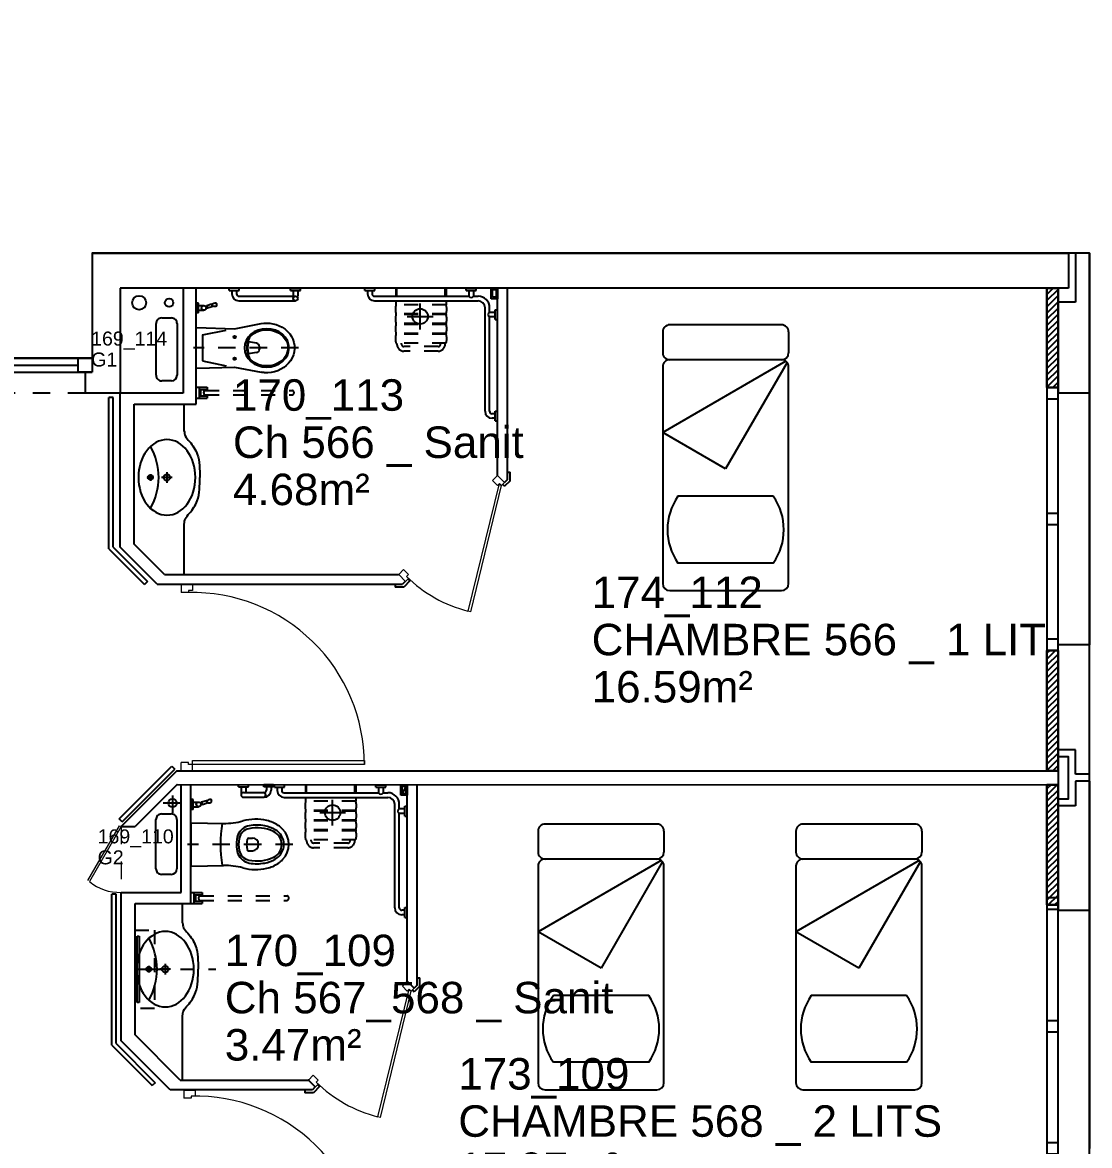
# Model space of a CAD drawing. Header units: metres. Extents: x -5 to 211, y -2 to 116.
# Drawn here: x 168.35 to 175.98, y 107.92 to 115.95 of the extents above; entities that cross this region are included whole.
import ezdxf

# ---------------------------------------------------------------- set-up
doc = ezdxf.new("R2010")
doc.units = ezdxf.units.M
doc.header["$MEASUREMENT"] = 0
for name, pattern in [('AXES2', [1.125, 0.75, -0.125, 0.125, -0.125]), ('CACHÉ', [0.25, 0.125, -0.125]), ('CONTINU', [0]), ('HIDDEN2', [0.1875, 0.125, -0.0625])]:
    doc.linetypes.add(name, pattern=pattern)
doc.layers.get('0').update_dxf_attribs({"linetype": 'CONTINUOUS'})
for name, color, linetype in [('004 isolation', 7, 'CONTINUOUS'), ('006 sanitaire', 5, 'CONTINUOUS'), ('009 main courante', 171, 'CONTINUOUS'), ('400 Lits', 150, 'CONTINUOUS'), ('A_ACCÈS', 7, 'CONTINUOUS'), ('A_CHASS', 4, 'CONTINUOUS'), ('A_Etiqu_Gaine', 8, 'CONTINUOUS'), ('A_Etiqu_Gaine_code', 8, 'CONTINUOUS'), ('A_Etiqu_Local', 8, 'CONTINUOUS'), ('A_MURS_ALÈG', 7, 'CONTINU'), ('A_MURS_CLOI', 7, 'CONTINUOUS'), ('A_MURS_STRU', 7, 'CONTINU'), ('CONTOUR', 54, 'CONTINUOUS')]:
    doc.layers.add(name, color=color, linetype=linetype)
doc.layers.add('A_PORT', color=8, linetype='CONTINUOUS', lineweight=0)
doc.styles.add('Attribut', font='arial.ttf')

# ---------------------------------------------------------------- blocks, each defined once
blk = doc.blocks.new('A_Etiqu_Local')
at = {"style": 'Attribut', "flags": 1}
for tag, p in [('CODE_HOPITAL', (-0.4463, 1.9645)), ('CODE_SITE', (-0.4463, 1.7395)), ('CODE_BATIMENT', (-0.4463, 1.5145)), ('CODE_SECTEUR', (-0.4463, 1.2895)), ('CODE_ETAGE', (-0.4463, 1.0645)), ('NOM_NORMALISE', (-0.4463, -0.843)), ('SECTEUR_ACTIVITE', (-0.4463, -1.068)), ('SOUS_SECTEUR_ACTIVITE', (-0.4463, -1.293)), ('VOLUME', (-0.4463, -1.518)), ('SERVICE', (-0.4463, -1.743)), ('CODE_UG', (-0.4463, -1.968)), ('CODE_UA', (-0.4463, -2.193)), ('CODE_POLE', (-0.4463, -2.418)), ('OCCUPANT_EXTERNE', (-0.4463, -2.643)), ('DISPONIBILITE', (-0.4463, -2.868)), ('ACCES_HANDICAPES', (-0.4463, -3.093)), ('NATURE_SOL', (-0.4463, -3.318)), ('RISQUE_LABORATOIRE', (-0.4463, -3.543)), ('AMIANTE', (-0.4463, -3.768))]:
    blk.add_attdef(tag, p, '', height=0.15, dxfattribs=at)
at = {"layer": 'A_Etiqu_Local', "style": 'Attribut'}
for tag, p in [('CODE_PIECE', (-0.4437, 0.5281)), ('NOM_USAGE', (-0.4437, 0.1906)), ('SURFACE', (-0.4437, -0.1469))]:
    blk.add_attdef(tag, p, '', height=0.225, dxfattribs=at)
blk = doc.blocks.new('A_Etiqu_Gaine')
at = {"style": 'Attribut', "flags": 1}
for tag, p in [('CODE_HOPITAL', (-0.4323, 0.8651)), ('CODE_SITE', (-0.4323, 0.7151)), ('CODE_BATIMENT', (-0.4323, 0.5651)), ('CODE_SECTEUR', (-0.4323, 0.4151)), ('CODE_ETAGE', (-0.4323, 0.2651)), ('NOM_NORMALISE', (-0.4323, -0.3349)), ('SECTEUR_ACTIVITE', (-0.4323, -0.4849)), ('SOUS_SECTEUR_ACTIVITE', (-0.4323, -0.6349)), ('SURFACE', (-0.4323, -0.7849)), ('CODE_UG', (-0.4323, -0.9349)), ('CODE_POLE', (-0.4323, -1.0849)), ('AMIANTE', (-0.4323, -1.2349))]:
    blk.add_attdef(tag, p, '', height=0.1, dxfattribs=at)
at = {"layer": 'A_Etiqu_Gaine', "style": 'Attribut'}
blk.add_attdef('NOM_USAGE', (-0.4323, -0.1849), '', height=0.1, dxfattribs=at)
at = {"layer": 'A_Etiqu_Gaine_code', "style": 'Attribut'}
blk.add_attdef('CODE_PIECE', (-0.4323, -0.0349), '', height=0.1, dxfattribs=at)

msp = doc.modelspace()

# ---------------------------------------------------------------- linework, layer by layer
at = {"layer": '004 isolation', "color": 8, "linetype": 'Continuous'}
for p, q in [((175.6749, 113.3362), (175.6749, 114.0461)), ((175.6749, 114.0461), (175.7549, 114.0461)), ((175.6755, 114.0461), (175.6749, 114.0456)), ((175.6749, 114.0014), (175.7196, 114.0461)), ((175.7549, 114.0372), (175.6749, 113.9572)), ((175.7549, 114.0461), (175.7549, 113.3362)), ((175.6749, 113.913), (175.7549, 113.993)), ((175.7549, 113.9488), (175.6749, 113.8688)), ((175.6749, 113.8246), (175.7549, 113.9046)), ((175.7549, 113.8605), (175.6749, 113.7804)), ((175.6749, 113.7362), (175.7549, 113.8163)), ((175.7549, 113.7721), (175.6749, 113.6921)), ((175.6749, 113.6479), (175.7549, 113.7279)), ((175.7549, 113.6837), (175.6749, 113.6037)), ((175.6749, 113.5595), (175.7549, 113.6395)), ((175.7549, 113.5953), (175.6749, 113.5153)), ((175.6749, 113.4711), (175.7549, 113.5511)), ((175.7549, 113.5069), (175.6749, 113.4269)), ((175.6749, 113.3827), (175.7549, 113.4627)), ((175.7549, 113.4185), (175.6749, 113.3385)), ((175.7549, 113.3362), (175.6749, 113.3362)), ((175.7168, 113.3362), (175.7549, 113.3743)), ((175.6749, 111.456), (175.7549, 111.456)), ((175.6749, 110.5961), (175.6749, 111.456)), ((175.6928, 111.456), (175.6749, 111.4381)), ((175.6749, 111.3939), (175.737, 111.456)), ((175.7549, 111.4297), (175.6749, 111.3497)), ((175.6749, 111.3055), (175.7549, 111.3855)), ((175.7549, 111.456), (175.7549, 110.5961)), ((175.7549, 111.3414), (175.6749, 111.2614)), ((175.6749, 111.2172), (175.7549, 111.2972)), ((175.7549, 111.253), (175.6749, 111.173)), ((175.6749, 111.1288), (175.7549, 111.2088)), ((175.7549, 111.1646), (175.6749, 111.0846)), ((175.6749, 111.0404), (175.7549, 111.1204)), ((175.7549, 111.0762), (175.6749, 110.9962)), ((175.6749, 110.952), (175.7549, 111.032)), ((175.7549, 110.9878), (175.6749, 110.9078)), ((175.6749, 110.8636), (175.7549, 110.9436)), ((175.7549, 110.8994), (175.6749, 110.8194)), ((175.6749, 110.7752), (175.7549, 110.8552)), ((175.7549, 110.811), (175.6749, 110.731)), ((175.6749, 110.6868), (175.7549, 110.7668)), ((175.7549, 110.7227), (175.6749, 110.6427)), ((175.6749, 110.5984), (175.7549, 110.6784)), ((175.7549, 110.5961), (175.6749, 110.5961)), ((175.7549, 110.6343), (175.7168, 110.5961)), ((175.6749, 109.6363), (175.6749, 110.4961)), ((175.6749, 110.4961), (175.7549, 110.4961)), ((175.7052, 110.4961), (175.6749, 110.4659)), ((175.6749, 110.4217), (175.7494, 110.4961)), ((175.7549, 110.4575), (175.6749, 110.3775)), ((175.7549, 110.4961), (175.7549, 109.6363)), ((175.6749, 110.3333), (175.7549, 110.4133)), ((175.7549, 110.3691), (175.6749, 110.2891)), ((175.6749, 110.2449), (175.7549, 110.3249)), ((175.7549, 110.2807), (175.6749, 110.2007)), ((175.6749, 110.1565), (175.7549, 110.2365)), ((175.7549, 110.1923), (175.6749, 110.1123)), ((175.6749, 110.0681), (175.7549, 110.1481)), ((175.7549, 110.1039), (175.6749, 110.0239)), ((175.6749, 109.9797), (175.7549, 110.0597)), ((175.7549, 110.0155), (175.6749, 109.9355)), ((175.6749, 109.8913), (175.7549, 109.9713)), ((175.7549, 109.9271), (175.6749, 109.8471)), ((175.6749, 109.803), (175.7549, 109.883)), ((175.7549, 109.8388), (175.6749, 109.7588)), ((175.6749, 109.7146), (175.7549, 109.7946)), ((175.7549, 109.7504), (175.6749, 109.6704)), ((175.685, 109.6363), (175.7549, 109.7062)), ((175.7549, 109.6363), (175.6749, 109.6363)), ((175.7549, 109.662), (175.7292, 109.6363))]:
    msp.add_line(p, q, dxfattribs=at)
at = {"layer": '006 sanitaire', "color": 8, "linetype": 'Continuous'}
for p, q in [((169.8302, 114.0294), (169.8302, 114.0461)), ((169.9009, 114.0294), (169.9009, 114.0461)), ((170.2683, 114.0461), (170.339, 114.0461)), ((170.2683, 114.0294), (170.2683, 114.0461)), ((170.339, 114.0294), (170.339, 114.0461)), ((170.7992, 114.0293), (170.7992, 114.046)), ((170.8699, 114.0293), (170.8699, 114.046)), ((171.5239, 114.046), (171.5946, 114.046)), ((171.5239, 114.0293), (171.5239, 114.046)), ((171.5946, 114.0293), (171.5946, 114.046)), ((171.7014, 113.971), (171.7014, 114.046)), ((171.7014, 114.046), (171.7483, 114.046)), ((171.7114, 113.981), (171.7114, 114.036)), ((171.7114, 114.036), (171.7383, 114.036)), ((171.7383, 114.036), (171.7383, 113.981)), ((171.7483, 114.046), (171.7483, 113.971)), ((169.8302, 114.0294), (169.9009, 114.0294)), ((169.849, 114.0294), (169.849, 114.0061)), ((169.882, 114.0294), (169.882, 114.0061)), ((169.899, 113.9891), (170.3036, 113.9891)), ((169.899, 113.9561), (170.3036, 113.9561)), ((170.2683, 114.0294), (170.339, 114.0294)), ((170.2871, 114.0294), (170.2871, 113.9891)), ((170.3201, 114.0294), (170.3201, 113.9891)), ((170.7992, 114.0293), (170.8699, 114.0293)), ((170.8181, 114.0293), (170.8181, 114.006)), ((170.8511, 114.0293), (170.8511, 114.006)), ((170.8681, 113.989), (171.5428, 113.989)), ((170.8681, 113.956), (171.6083, 113.956)), ((171.5239, 114.0293), (171.5946, 114.0293)), ((171.5428, 114.0293), (171.5428, 113.989)), ((171.5758, 114.0293), (171.5758, 113.989)), ((171.5758, 113.989), (171.6083, 113.989)), ((171.7483, 113.971), (171.7014, 113.971)), ((171.7383, 113.981), (171.7114, 113.981)), ((169.593, 113.9403), (169.593, 113.8696)), ((169.6098, 113.9403), (169.593, 113.9403)), ((169.6098, 113.8696), (169.6098, 113.9403)), ((169.6098, 113.9215), (169.65, 113.9215)), ((169.6098, 113.8885), (169.6479, 113.8885)), ((169.6694, 113.9188), (169.6603, 113.9159)), ((169.6741, 113.9039), (169.6638, 113.9006)), ((169.703, 113.9309), (169.669, 113.92)), ((169.669, 113.92), (169.6745, 113.9028)), ((169.7085, 113.9137), (169.6745, 113.9028)), ((169.703, 113.9309), (169.7085, 113.9137)), ((169.7112, 113.9322), (169.7034, 113.9297)), ((169.716, 113.9173), (169.7082, 113.9148)), ((171.1945, 113.7521), (171.1945, 113.9367)), ((171.6583, 113.1658), (171.6583, 113.906)), ((171.6913, 113.8735), (171.6913, 113.906)), ((171.7315, 113.8735), (171.6913, 113.8735)), ((171.7315, 113.8217), (171.7315, 113.8924)), ((171.7315, 113.8924), (171.7483, 113.8924)), ((171.7483, 113.8217), (171.7483, 113.8924)), ((169.3069, 113.4233), (169.3069, 113.7933)), ((169.3469, 113.8333), (169.4169, 113.8333)), ((169.4569, 113.7933), (169.4569, 113.4233)), ((169.6098, 113.8696), (169.593, 113.8696)), ((169.8677, 113.7568), (170.0582, 113.7932)), ((171.1022, 113.8444), (171.2867, 113.8444)), ((171.7315, 113.8405), (171.6913, 113.8405)), ((171.6913, 113.1658), (171.6913, 113.8405)), ((171.7315, 113.8217), (171.7483, 113.8217)), ((169.5977, 113.7643), (169.8677, 113.7568)), ((169.6384, 113.7124), (169.8083, 113.7466)), ((169.6384, 113.7124), (169.6384, 113.5261)), ((169.8557, 113.6968), (169.8797, 113.6968)), ((169.8677, 113.7088), (169.8677, 113.6848)), ((170.0251, 113.6524), (169.9668, 113.6621)), ((169.8677, 113.5298), (169.8677, 113.5538)), ((170.0251, 113.5861), (169.967, 113.5764)), ((170.046, 113.6277), (170.046, 113.6108)), ((169.5977, 113.4743), (169.8677, 113.4818)), ((169.6384, 113.5261), (169.8083, 113.4919)), ((169.8557, 113.5418), (169.8797, 113.5418)), ((169.8677, 113.4818), (170.0582, 113.4453)), ((169.4169, 113.3833), (169.3469, 113.3833)), ((169.593, 113.3384), (169.6725, 113.3384)), ((169.6141, 113.3384), (169.6141, 113.2604)), ((169.6141, 113.3225), (169.6725, 113.3225)), ((169.6251, 113.3225), (169.6251, 113.2762)), ((169.665, 113.3225), (169.665, 113.3159)), ((169.6725, 113.3384), (169.6725, 113.3225)), ((169.593, 113.2604), (169.6725, 113.2604)), ((169.6141, 113.2762), (169.6725, 113.2762)), ((169.665, 113.2829), (169.665, 113.2762)), ((169.6725, 113.2762), (169.6725, 113.2604)), ((169.5083, 113.0246), (169.5083, 113.2161)), ((171.7315, 113.1488), (171.7083, 113.1488)), ((171.7315, 113.1677), (171.7483, 113.1677)), ((171.7315, 113.097), (171.7315, 113.1677)), ((171.7315, 113.1158), (171.7083, 113.1158)), ((171.7315, 113.097), (171.7483, 113.097)), ((169.29, 112.6935), (169.2422, 112.6935)), ((169.2661, 112.7174), (169.2661, 112.6696)), ((169.4226, 112.6935), (169.3461, 112.6935)), ((169.3843, 112.7317), (169.3843, 112.6552)), ((169.5083, 112.0011), (169.5083, 112.3624)), ((169.4249, 110.419), (169.4249, 110.296)), ((169.8957, 110.4797), (169.8957, 110.4964)), ((169.8957, 110.4797), (169.9664, 110.4797)), ((169.9145, 110.4797), (169.9145, 110.4229)), ((169.931, 110.4394), (170.0784, 110.4394)), ((169.9475, 110.4797), (169.9475, 110.4394)), ((169.9664, 110.4797), (169.9664, 110.4964)), ((170.0765, 110.4797), (170.0765, 110.4964)), ((170.0765, 110.4964), (170.1472, 110.4964)), ((170.1472, 110.4797), (170.0765, 110.4797)), ((170.0954, 110.4797), (170.0954, 110.4564)), ((170.1284, 110.4797), (170.1284, 110.4564)), ((170.1472, 110.4797), (170.1472, 110.4964)), ((170.1535, 110.4789), (170.1535, 110.4956)), ((170.1535, 110.4789), (170.2242, 110.4789)), ((170.1724, 110.4789), (170.1724, 110.4556)), ((170.2054, 110.4789), (170.2054, 110.4556)), ((170.2224, 110.4386), (170.8971, 110.4386)), ((170.2242, 110.4789), (170.2242, 110.4956)), ((170.8782, 110.4956), (170.9489, 110.4956)), ((170.8782, 110.4789), (170.8782, 110.4956)), ((170.8782, 110.4789), (170.9489, 110.4789)), ((170.8971, 110.4789), (170.8971, 110.4386)), ((170.9301, 110.4789), (170.9301, 110.4386)), ((170.9301, 110.4386), (170.9626, 110.4386)), ((170.9489, 110.4789), (170.9489, 110.4956)), ((171.0557, 110.4207), (171.0557, 110.4957)), ((171.0557, 110.4957), (171.1026, 110.4957)), ((171.1026, 110.4207), (171.0557, 110.4207)), ((171.0926, 110.4865), (171.0657, 110.4307)), ((171.0657, 110.4307), (171.0657, 110.4857)), ((171.0657, 110.4857), (171.0926, 110.4857)), ((171.0926, 110.4307), (171.0657, 110.4307)), ((171.0926, 110.4857), (171.0926, 110.4307)), ((171.1026, 110.4957), (171.1026, 110.4207)), ((169.4814, 110.365), (169.3584, 110.365)), ((169.5728, 110.3906), (169.556, 110.3906)), ((169.556, 110.3906), (169.556, 110.3199)), ((169.5728, 110.3199), (169.5728, 110.3906)), ((169.5728, 110.3718), (169.613, 110.3718)), ((169.5728, 110.3388), (169.6109, 110.3388)), ((169.6323, 110.3691), (169.6233, 110.3662)), ((169.6371, 110.3542), (169.6268, 110.3509)), ((169.666, 110.3811), (169.632, 110.3702)), ((169.632, 110.3702), (169.6375, 110.353)), ((169.6715, 110.3639), (169.6375, 110.353)), ((169.666, 110.3811), (169.6715, 110.3639)), ((169.6742, 110.3825), (169.6664, 110.38)), ((169.679, 110.3676), (169.6711, 110.3651)), ((169.931, 110.4064), (170.0784, 110.4064)), ((170.2224, 110.4056), (170.9626, 110.4056)), ((170.5685, 110.2041), (170.5685, 110.3887)), ((171.0126, 109.6154), (171.0126, 110.3556)), ((171.0456, 110.3231), (171.0456, 110.3556)), ((171.0858, 110.2713), (171.0858, 110.342)), ((171.0858, 110.342), (171.1026, 110.342)), ((171.1026, 110.2713), (171.1026, 110.342)), ((169.3456, 110.2869), (169.4156, 110.2869)), ((169.5728, 110.3199), (169.556, 110.3199)), ((170.4762, 110.2964), (170.6607, 110.2964)), ((171.0858, 110.3231), (171.0456, 110.3231)), ((171.0858, 110.2901), (171.0456, 110.2901)), ((171.0456, 109.6154), (171.0456, 110.2901)), ((171.0858, 110.2713), (171.1026, 110.2713)), ((169.3056, 109.8947), (169.3056, 110.2469)), ((169.4556, 110.2469), (169.4556, 109.8947)), ((169.4156, 109.8547), (169.3456, 109.8547)), ((169.556, 109.7244), (169.6355, 109.7244)), ((169.5771, 109.7244), (169.5771, 109.6464)), ((169.5771, 109.7086), (169.6355, 109.7086)), ((169.5881, 109.7086), (169.5881, 109.6622)), ((169.628, 109.7086), (169.628, 109.7019)), ((169.6355, 109.7244), (169.6355, 109.7086)), ((169.4965, 109.5079), (169.4965, 109.6464)), ((169.556, 109.6464), (169.6355, 109.6464)), ((169.5771, 109.6622), (169.6355, 109.6622)), ((169.628, 109.6689), (169.628, 109.6622)), ((169.6355, 109.6622), (169.6355, 109.6464)), ((171.0858, 109.6173), (171.1026, 109.6173)), ((171.0858, 109.5466), (171.0858, 109.6173)), ((171.0858, 109.5984), (171.0626, 109.5984)), ((171.0858, 109.5654), (171.0626, 109.5654)), ((171.0858, 109.5466), (171.1026, 109.5466)), ((169.1719, 109.4141), (169.1864, 109.4141)), ((169.1719, 108.9378), (169.1719, 109.4141)), ((169.1864, 109.4141), (169.1864, 108.9378)), ((169.3725, 109.215), (169.3725, 109.1385)), ((169.2781, 109.1767), (169.2303, 109.1767)), ((169.2542, 109.2007), (169.2542, 109.1528)), ((169.4107, 109.1767), (169.3342, 109.1767)), ((169.1864, 108.9378), (169.1719, 108.9378)), ((169.4965, 108.384), (169.4965, 108.8456)), ((169.506, 108.3137), (169.586, 108.3137))]:
    msp.add_line(p, q, dxfattribs=at)
at = {"layer": '006 sanitaire', "color": 8, "linetype": 'HIDDEN2', "ltscale": 0.5}
for p, q in [((171.0216, 114.046), (171.0216, 113.989)), ((171.0284, 113.989), (171.0284, 114.046)), ((171.3734, 113.989), (171.3734, 114.046)), ((171.3802, 114.046), (171.3802, 113.989)), ((171.0216, 113.956), (171.0216, 113.9277)), ((171.3802, 113.956), (171.3802, 113.9277)), ((171.3802, 113.9277), (171.0216, 113.9277)), ((171.3802, 113.8627), (171.0216, 113.8627)), ((171.0216, 113.8627), (171.0216, 113.8577)), ((171.3802, 113.8577), (171.0216, 113.8577)), ((171.3802, 113.7927), (171.0216, 113.7927)), ((171.0216, 113.7927), (171.0216, 113.7877)), ((171.3802, 113.8627), (171.3802, 113.8577)), ((171.3802, 113.7927), (171.3802, 113.7877)), ((171.3802, 113.7877), (171.0216, 113.7877)), ((171.3802, 113.7227), (171.0216, 113.7227)), ((171.0216, 113.7227), (171.0216, 113.7177)), ((171.3802, 113.7177), (171.0216, 113.7177)), ((171.3802, 113.7227), (171.3802, 113.7177)), ((171.3802, 113.6527), (171.0216, 113.6527)), ((171.0284, 113.646), (171.0284, 113.6527)), ((171.0614, 113.646), (171.0614, 113.6527)), ((171.3404, 113.646), (171.3404, 113.6527)), ((171.3734, 113.646), (171.3734, 113.6527)), ((171.3234, 113.629), (171.0784, 113.629)), ((171.3234, 113.596), (171.0784, 113.596)), ((169.6574, 113.3159), (170.281, 113.3159)), ((169.6574, 113.2829), (170.281, 113.2829)), ((170.3759, 110.4956), (170.3759, 110.4386)), ((170.3827, 110.4386), (170.3827, 110.4956)), ((170.7277, 110.4386), (170.7277, 110.4956)), ((170.7345, 110.4956), (170.7345, 110.4386)), ((170.3759, 110.4056), (170.3759, 110.3774)), ((170.7345, 110.3774), (170.3759, 110.3774)), ((170.7345, 110.4056), (170.7345, 110.3774)), ((170.7345, 110.3124), (170.3759, 110.3124)), ((170.3759, 110.3124), (170.3759, 110.3074)), ((170.7345, 110.3074), (170.3759, 110.3074)), ((170.7345, 110.3124), (170.7345, 110.3074)), ((170.7345, 110.2424), (170.3759, 110.2424)), ((170.3759, 110.2424), (170.3759, 110.2374)), ((170.7345, 110.2374), (170.3759, 110.2374)), ((170.7345, 110.2424), (170.7345, 110.2374)), ((170.7345, 110.1724), (170.3759, 110.1724)), ((170.3759, 110.1724), (170.3759, 110.1674)), ((170.7345, 110.1674), (170.3759, 110.1674)), ((170.7345, 110.1024), (170.3759, 110.1024)), ((170.3827, 110.0956), (170.3827, 110.1024)), ((170.4157, 110.0956), (170.4157, 110.1024)), ((170.6947, 110.0956), (170.6947, 110.1024)), ((170.7277, 110.0956), (170.7277, 110.1024)), ((170.7345, 110.1724), (170.7345, 110.1674)), ((170.6777, 110.0786), (170.4327, 110.0786)), ((170.6777, 110.0456), (170.4327, 110.0456)), ((169.6204, 109.7019), (170.244, 109.7019)), ((169.6204, 109.6689), (170.244, 109.6689)), ((169.156, 109.4567), (169.296, 109.4567)), ((169.156, 108.8967), (169.156, 109.4567)), ((169.296, 109.4567), (169.296, 108.8967)), ((169.296, 108.8967), (169.156, 108.8967))]:
    msp.add_line(p, q, dxfattribs=at)
at = {"layer": '006 sanitaire', "color": 8, "linetype": 'HIDDEN2'}
for p, q in [((170.3255, 113.6193), (169.5733, 113.6193)), ((170.2843, 110.0691), (169.5321, 110.0691))]:
    msp.add_line(p, q, dxfattribs=at)
at = {"layer": '006 sanitaire', "color": 8}
for p, q in [((169.556, 110.2211), (169.556, 109.9172)), ((169.5591, 110.2241), (169.7882, 110.2198)), ((169.9682, 110.1141), (169.9949, 110.1141)), ((169.9682, 110.0241), (169.9949, 110.0241)), ((169.5591, 109.9142), (169.7882, 109.9184))]:
    msp.add_line(p, q, dxfattribs=at)
at = {"layer": '006 sanitaire', "color": 8, "linetype": 'AXES2', "ltscale": 0.3}
msp.add_line((169.156, 109.1767), (169.7327, 109.1767), dxfattribs=at)
at = {"layer": '006 sanitaire', "color": 8, "linetype": 'Continuous'}
for centre, radius in [((169.1861, 113.942), 0.05), ((169.3999, 113.942), 0.03), ((170.3036, 113.9726), 0.0165), ((169.6479, 113.905), 0.0165), ((171.1945, 113.8444), 0.055), ((169.8677, 113.6968), 0.008), ((169.8677, 113.5418), 0.008), ((169.2661, 112.6935), 0.0175), ((169.3843, 112.6935), 0.023), ((169.4249, 110.365), 0.03), ((169.6109, 110.3553), 0.0165), ((170.5685, 110.2964), 0.055), ((169.2542, 109.1767), 0.0175), ((169.3725, 109.1767), 0.023)]:
    msp.add_circle(centre, radius, dxfattribs=at)
for centre, radius, start, end in [((169.899, 114.0061), 0.05, 180, 270), ((169.899, 114.0061), 0.017, 180, 270), ((170.3036, 113.9983), 0.0189, 309.88813, 330.86494), ((170.8681, 114.006), 0.05, 180, 270), ((170.8681, 114.006), 0.017, 180, 270), ((171.5593, 113.9982), 0.0189, 209.13506, 330.86494), ((171.6083, 113.906), 0.083, 360, 90), ((171.6083, 113.906), 0.05, 360, 90), ((171.7005, 113.857), 0.0189, 119.13506, 240.86494), ((169.3469, 113.7933), 0.04, 89.99996, 180.00004), ((169.4169, 113.7933), 0.04, 359.99924, 89.99933), ((170.1159, 113.6196), 0.1602, 154.7386, 205.27673), ((170.1213, 113.6196), 0.1602, 164.61449, 195.64877), ((170.0162, 113.6667), 0.05, 135.91597, 154.7386), ((170.021, 113.6277), 0.025, 0, 80.48257), ((170.0162, 113.5726), 0.05, 205.27673, 223.69166), ((170.021, 113.6108), 0.025, 279.51743, 0), ((169.3469, 113.4233), 0.04, 179.99924, 269.99933), ((169.4169, 113.4233), 0.04, 269.99934, 359.99923), ((169.664, 113.2994), 0.0178, 111.92878, 248.07122), ((171.7083, 113.1658), 0.05, 180, 270), ((171.7083, 113.1658), 0.017, 180, 270), ((168.8777, 112.6935), 0.4476, 330.42755, 29.57245), ((169.931, 110.4229), 0.0165, 90, 270), ((170.0738, 110.4229), 0.0165, 270, 90), ((170.0784, 110.4564), 0.017, 270, 0), ((170.0784, 110.4564), 0.05, 270, 0), ((170.2224, 110.4556), 0.05, 180, 270), ((170.2224, 110.4556), 0.017, 180, 270), ((170.9136, 110.4478), 0.0189, 209.13506, 330.86494), ((170.9626, 110.3556), 0.083, 360, 90), ((170.9626, 110.3556), 0.05, 360, 90), ((169.3456, 110.2469), 0.04, 89.99996, 180.00004), ((169.4156, 110.2469), 0.04, 359.99924, 89.99933), ((171.0548, 110.3066), 0.0189, 119.13506, 240.86494), ((169.3456, 109.8947), 0.04, 179.99924, 269.99933), ((169.4156, 109.8947), 0.04, 269.99934, 359.99923), ((169.627, 109.6854), 0.0178, 111.92878, 248.07122), ((171.0626, 109.6154), 0.05, 180, 270), ((171.0626, 109.6154), 0.017, 180, 270), ((168.8659, 109.1767), 0.4476, 330.42755, 29.57245)]:
    msp.add_arc(centre, radius, start, end, dxfattribs=at)
at = {"layer": '006 sanitaire', "color": 8, "linetype": 'HIDDEN2', "ltscale": 0.5}
for centre, radius, start, end in [((171.134, 113.8952), 0.1169, 163.86503, 196.13497), ((171.2679, 113.8952), 0.1169, 343.86503, 16.13497), ((171.134, 113.8252), 0.1169, 163.86503, 196.13497), ((171.2679, 113.8252), 0.1169, 343.86503, 16.13497), ((171.134, 113.7552), 0.1169, 163.86503, 196.13497), ((171.134, 113.6852), 0.1169, 163.86503, 196.13497), ((171.2679, 113.7552), 0.1169, 343.86503, 16.13497), ((171.2679, 113.6852), 0.1169, 343.86503, 16.13497), ((171.0784, 113.646), 0.05, 180, 270), ((171.0784, 113.646), 0.017, 180, 270), ((171.3234, 113.646), 0.05, 270, 0), ((171.3234, 113.646), 0.017, 270, 0), ((170.2757, 113.2994), 0.0173, 287.79386, 72.20614), ((170.4883, 110.3449), 0.1169, 163.86503, 196.13497), ((170.6222, 110.3449), 0.1169, 343.86503, 16.13497), ((170.4883, 110.2749), 0.1169, 163.86503, 196.13497), ((170.6222, 110.2749), 0.1169, 343.86503, 16.13497), ((170.4883, 110.2049), 0.1169, 163.86503, 196.13497), ((170.6222, 110.2049), 0.1169, 343.86503, 16.13497), ((170.4883, 110.1349), 0.1169, 163.86503, 196.13497), ((170.6222, 110.1349), 0.1169, 343.86503, 16.13497), ((170.4327, 110.0956), 0.05, 180, 270), ((170.4327, 110.0956), 0.017, 180, 270), ((170.6777, 110.0956), 0.05, 270, 0), ((170.6777, 110.0956), 0.017, 270, 0), ((170.2387, 109.6854), 0.0173, 287.79386, 72.20614)]:
    msp.add_arc(centre, radius, start, end, dxfattribs=at)
at = {"layer": '006 sanitaire', "color": 8}
for centre, radius, start, end in [((169.559, 110.2211), 0.003, 88.93602, 180), ((170.5761, 110.0694), 0.81, 169.30638, 190.737), ((169.7974, 110.7197), 0.5, 268.93602, 285.11271), ((169.9931, 110.0941), 0.11, 100.58761, 156.87566), ((169.9886, 110.0932), 0.09, 101.9539, 167.89574), ((170.0191, 109.8991), 0.35, 76.88509, 105.11271), ((170.028, 109.9073), 0.28, 65.18573, 101.9539), ((170.028, 109.9073), 0.3, 79.22256, 100.58761), ((170.0411, 109.9761), 0.23, 59.33273, 79.22256), ((170.0417, 109.9965), 0.25, 56.36715, 76.88509), ((170.0861, 110.0631), 0.17, 42.56831, 56.36715), ((170.1011, 110.0691), 0.155, 315.31377, 44.68009), ((170.1011, 110.0691), 0.22, 161.94075, 198.07151), ((170.1011, 110.0691), 0.205, 167.89574, 192.11275), ((170.1143, 110.0691), 0.1603, 166.52948, 193.47052), ((169.9682, 110.1041), 0.01, 90, 166.52948), ((169.9949, 110.0691), 0.045, 270, 90), ((170.1022, 110.068), 0.103, 0.61589, 65.18573), ((170.1021, 110.0691), 0.119, 298.24281, 61.75423), ((169.9886, 110.045), 0.09, 192.10426, 258.0461), ((169.9682, 110.0341), 0.01, 193.47052, 270), ((170.1022, 110.0702), 0.103, 294.81427, 359.38411), ((169.9931, 110.0441), 0.11, 203.12434, 259.41239), ((170.028, 110.2309), 0.28, 258.0461, 294.81427), ((170.028, 110.2309), 0.3, 259.41239, 280.77744), ((170.0411, 110.1621), 0.23, 280.77744, 300.66727), ((170.0861, 110.0751), 0.17, 303.63285, 317.43169), ((169.559, 109.9172), 0.003, 180, 271.06398), ((169.7974, 109.4185), 0.5, 74.88729, 91.06398), ((170.0191, 110.2391), 0.35, 254.88729, 283.11491), ((170.0417, 110.1417), 0.25, 283.11491, 303.63285)]:
    msp.add_arc(centre, radius, start, end, dxfattribs=at)
at = {"layer": '006 sanitaire', "color": 8, "linetype": 'Continuous', "extrusion": (0, 0, -1)}
for centre, major_axis, ratio in [((170.0977, 113.6193), (-0.16, 0), 0.859387), ((169.3843, 112.6935), (0, 0.27), 0.755556), ((169.3725, 109.1767), (0, 0.27), 0.755556)]:
    msp.add_ellipse(centre, major_axis=major_axis, ratio=ratio, dxfattribs=at)
at = {"layer": '006 sanitaire', "color": 8, "linetype": 'Continuous'}
for points in [[(169.7112, 113.9322), (169.7199, 113.9392), (169.735, 113.9413), (169.7393, 113.933)], [(169.716, 113.9173), (169.7272, 113.9167), (169.7406, 113.9238), (169.7392, 113.9331)], [(169.5083, 113.0246), (169.5154, 112.9904), (169.5453, 112.9504), (169.6009, 112.8606), (169.6183, 112.6935)], [(169.5083, 112.3624), (169.5154, 112.3966), (169.5453, 112.4365), (169.6009, 112.5264), (169.6183, 112.6935)], [(169.6742, 110.3825), (169.6829, 110.3895), (169.698, 110.3915), (169.7023, 110.3832)], [(169.679, 110.3676), (169.6901, 110.367), (169.7036, 110.3741), (169.7022, 110.3833)], [(169.4965, 109.5079), (169.5035, 109.4736), (169.5335, 109.4337), (169.5891, 109.3439), (169.6065, 109.1767)], [(169.4965, 108.8456), (169.5035, 108.8799), (169.5335, 108.9198), (169.5891, 109.0096), (169.6065, 109.1767)]]:
    msp.add_spline(points, degree=3, dxfattribs=at)
for points, knots in [([(170.0582, 113.7932), (170.0847, 113.7978), (170.114, 113.798), (170.2052, 113.7796), (170.2617, 113.7377), (170.3089, 113.6241), (170.296, 113.5555), (170.213, 113.4625), (170.1465, 113.4378), (170.074, 113.4428), (170.0661, 113.4439), (170.0582, 113.4453)], [1.357319, 1.357319, 1.357319, 1.357319, 1.801245, 1.801245, 2.798426, 2.798426, 3.795608, 3.795608, 4.792789, 4.792789, 4.916836, 4.916836, 4.916836, 4.916836]), ([(169.9802, 113.7015), (170.0145, 113.7368), (170.0726, 113.7551), (170.1803, 113.7377), (170.227, 113.7016), (170.259, 113.6127), (170.2443, 113.5613), (170.1667, 113.4947), (170.1052, 113.4816), (170.0238, 113.5032), (169.9987, 113.5185), (169.98, 113.538)], [0.692162, 0.692162, 0.692162, 0.692162, 1.75636, 1.75636, 2.841981, 2.841981, 3.927602, 3.927602, 5.013223, 5.013223, 5.598138, 5.598138, 5.598138, 5.598138])]:
    msp.add_open_spline(points, degree=3, knots=knots, dxfattribs=at)
at = {"layer": '009 main courante', "color": 8, "linetype": 'Continuous'}
for p, q in [((168.9999, 113.2657), (168.9699, 113.2658)), ((168.9699, 112.1826), (168.9699, 113.2658)), ((168.9999, 112.195), (168.9999, 113.2657)), ((168.9999, 112.195), (169.2451, 111.9498)), ((168.9699, 112.1826), (169.2239, 111.9286)), ((169.2451, 111.9498), (169.2239, 111.9286)), ((169.042, 110.2519), (169.419, 110.6288)), ((169.0633, 110.2307), (169.4402, 110.6076)), ((169.419, 110.6288), (169.4402, 110.6076)), ((169.0633, 110.2307), (169.042, 110.2519)), ((169.0215, 109.7133), (168.9915, 109.7133)), ((168.9915, 108.6325), (168.9915, 109.7133)), ((169.0215, 108.645), (169.0215, 109.7133)), ((168.9915, 108.6325), (169.2798, 108.3442)), ((169.0215, 108.645), (169.301, 108.3655)), ((169.301, 108.3655), (169.2798, 108.3442))]:
    msp.add_line(p, q, dxfattribs=at)
at = {"layer": '400 Lits', "color": 8, "linetype": 'Continuous'}
for p, q in [((172.9284, 113.7343), (172.9284, 113.5843)), ((173.7784, 113.7843), (172.9784, 113.7843)), ((173.8284, 113.7343), (173.8284, 113.5843)), ((173.8096, 113.5234), (172.9284, 113.0147)), ((172.9284, 113.4846), (172.9284, 111.9343)), ((173.7784, 113.5343), (172.9784, 113.5343)), ((173.7784, 113.5343), (172.9784, 113.5343)), ((173.7784, 113.5343), (172.9784, 113.5343)), ((173.8175, 113.5155), (173.3784, 112.7549)), ((173.8284, 111.9343), (173.8284, 113.4846)), ((173.3784, 112.7549), (172.9284, 113.0147)), ((173.7192, 112.5582), (173.0376, 112.5582)), ((173.7192, 112.0811), (173.0376, 112.0811)), ((172.9784, 111.8843), (173.7784, 111.8843)), ((172.8875, 110.2147), (172.0875, 110.2147)), ((174.7314, 110.2147), (173.9314, 110.2147)), ((172.0375, 110.1647), (172.0375, 110.0147)), ((172.9375, 110.1647), (172.9375, 110.0147)), ((173.8814, 110.1647), (173.8814, 110.0147)), ((174.7814, 110.1647), (174.7814, 110.0147)), ((172.9187, 109.9538), (172.0375, 109.445)), ((172.8875, 109.9647), (172.0875, 109.9647)), ((172.8875, 109.9647), (172.0875, 109.9647)), ((172.8875, 109.9647), (172.0875, 109.9647)), ((172.9266, 109.9458), (172.4875, 109.1852)), ((174.7625, 109.9538), (173.8814, 109.445)), ((174.7314, 109.9647), (173.9314, 109.9647)), ((174.7314, 109.9647), (173.9314, 109.9647)), ((174.7314, 109.9647), (173.9314, 109.9647)), ((174.7705, 109.9458), (174.3314, 109.1852)), ((172.0375, 109.9149), (172.0375, 108.3647)), ((172.9375, 108.3647), (172.9375, 109.9149)), ((173.8814, 109.9149), (173.8814, 108.3647)), ((174.7814, 108.3647), (174.7814, 109.9149)), ((172.4875, 109.1852), (172.0375, 109.445)), ((174.3314, 109.1852), (173.8814, 109.445)), ((172.8283, 108.9885), (172.1467, 108.9885)), ((174.6722, 108.9885), (173.9906, 108.9885)), ((172.8283, 108.5114), (172.1467, 108.5114)), ((174.6722, 108.5114), (173.9906, 108.5114)), ((172.0875, 108.3147), (172.8875, 108.3147)), ((173.9314, 108.3147), (174.7314, 108.3147))]:
    msp.add_line(p, q, dxfattribs=at)
for centre, radius, start, end in [((172.9784, 113.7343), 0.05, 90.00225, 180.00233), ((173.7784, 113.7343), 0.05, 359.99938, 89.99947), ((172.9784, 113.5843), 0.05, 179.99824, 269.99832), ((173.7784, 113.5843), 0.05, 270.00063, 0.00052), ((172.9784, 113.4843), 0.05, 90.00225, 180.00233), ((173.7784, 113.4843), 0.05, 359.99938, 89.99947), ((173.3784, 112.3196), 0.416, 145.00807, 214.99209), ((173.3784, 112.3196), 0.416, 325.00745, 34.99223), ((172.9784, 111.9343), 0.05, 179.99948, 269.99937), ((173.7784, 111.9343), 0.05, 270.00177, 0.00166), ((172.0875, 110.1647), 0.05, 90.00168, 180.00176), ((172.8875, 110.1647), 0.05, 359.99938, 89.99947), ((173.9314, 110.1647), 0.05, 90.00168, 180.00176), ((174.7314, 110.1647), 0.05, 359.99938, 89.99947), ((172.0875, 110.0147), 0.05, 179.99824, 269.99832), ((172.0875, 109.9147), 0.05, 90.00168, 180.00176), ((172.8875, 110.0147), 0.05, 270.00063, 0.00052), ((172.8875, 109.9147), 0.05, 359.99938, 89.99947), ((173.9314, 110.0147), 0.05, 179.99824, 269.99832), ((173.9314, 109.9147), 0.05, 90.00168, 180.00176), ((174.7314, 110.0147), 0.05, 270.00063, 0.00052), ((174.7314, 109.9147), 0.05, 359.99938, 89.99947), ((172.4875, 108.7499), 0.416, 145.00807, 214.99209), ((172.4875, 108.7499), 0.416, 325.00745, 34.99223), ((174.3314, 108.7499), 0.416, 145.00807, 214.99209), ((174.3314, 108.7499), 0.416, 325.00745, 34.99223), ((172.0875, 108.3647), 0.05, 179.99948, 269.99937), ((172.8875, 108.3647), 0.05, 270.00177, 0.00166), ((173.9314, 108.3647), 0.05, 179.99948, 269.99937), ((174.7314, 108.3647), 0.05, 270.00177, 0.00166)]:
    msp.add_arc(centre, radius, start, end, dxfattribs=at)
at = {"layer": 'A_ACCÈS', "color": 8, "linetype": 'CACHÉ'}
msp.add_line((168.7999, 113.2961), (167.1499, 113.2961), dxfattribs=at)
at = {"layer": 'A_CHASS', "color": 8, "linetype": 'Continuous'}
for p, q in [((167.1999, 113.5461), (168.7499, 113.5461)), ((167.1999, 113.4961), (168.7499, 113.4961)), ((167.1999, 113.4461), (168.8499, 113.4461)), ((175.6749, 113.2562), (175.6749, 111.536)), ((175.7549, 111.536), (175.7549, 113.2562)), ((175.6749, 109.606), (175.6749, 107.936)), ((175.7549, 107.936), (175.7549, 109.606))]:
    msp.add_line(p, q, dxfattribs=at)
msp.add_lwpolyline([(175.7549, 112.4361), (175.6749, 112.4361), (175.6749, 112.3561), (175.7549, 112.3561)], close=True, dxfattribs=at)
for points in [[(175.7549, 108.8081), (175.6749, 108.8081)], [(175.6749, 108.7281), (175.7549, 108.7281)]]:
    msp.add_lwpolyline(points, dxfattribs=at)
at = {"layer": 'A_MURS_ALÈG', "color": 8, "ltscale": 200}
for p, q in [((175.9799, 113.2963), (175.9799, 111.496)), ((175.9799, 109.646), (175.9799, 107.896))]:
    msp.add_line(p, q, dxfattribs=at)
at = {"layer": 'A_MURS_CLOI', "color": 8, "linetype": 'Continuous'}
for p, q in [((169.4999, 114.0461), (169.4999, 113.2961)), ((169.593, 113.2161), (169.593, 114.0461)), ((171.7483, 112.7073), (171.7483, 114.046)), ((171.8183, 112.6783), (171.8183, 114.046)), ((169.0499, 112.195), (169.0499, 113.2961)), ((169.4999, 113.2961), (169.0499, 113.2961)), ((169.1499, 112.2164), (169.1499, 113.2161)), ((169.1499, 113.2161), (169.593, 113.2161)), ((171.8183, 112.6783), (171.7975, 112.6575)), ((171.8383, 112.67), (171.7985, 112.6303)), ((171.8183, 112.7319), (171.8383, 112.7319)), ((171.8383, 112.67), (171.8383, 112.7319)), ((171.7844, 112.6444), (171.7985, 112.6303)), ((169.3153, 111.9296), (169.0499, 112.195)), ((169.3667, 111.9996), (169.1499, 112.2164)), ((169.3667, 111.9996), (171.0405, 111.9996)), ((171.0904, 111.9504), (171.0695, 111.9296)), ((171.1215, 111.9533), (171.0778, 111.9096)), ((171.1215, 111.9533), (171.1074, 111.9674)), ((169.3153, 111.9296), (171.0695, 111.9296)), ((171.016, 111.9296), (171.016, 111.9096)), ((171.0778, 111.9096), (171.016, 111.9096)), ((169.456, 110.5961), (169.056, 110.1961)), ((169.456, 110.5961), (175.7549, 110.5962)), ((169.4566, 110.4964), (169.1563, 110.1961)), ((169.4566, 110.4964), (175.7549, 110.4961)), ((169.486, 109.7264), (169.486, 110.4964)), ((169.556, 109.6464), (169.556, 110.4964)), ((171.1026, 109.0918), (171.1026, 110.4958)), ((171.1726, 109.0628), (171.1726, 110.4958)), ((169.056, 110.1961), (169.1563, 110.1961)), ((169.056, 108.6657), (169.056, 109.7264)), ((169.056, 109.7264), (169.486, 109.7264)), ((169.156, 108.7071), (169.156, 109.6464)), ((169.156, 109.6464), (169.556, 109.6464)), ((171.1026, 109.0918), (171.1023, 109.0914)), ((171.1023, 109.0914), (171.1518, 109.0419)), ((171.1726, 109.0628), (171.1518, 109.0419)), ((171.1926, 109.0545), (171.1528, 109.0147)), ((171.1726, 109.1163), (171.1926, 109.1163)), ((171.1926, 109.0545), (171.1926, 109.1163)), ((171.1387, 109.0289), (171.1528, 109.0147)), ((169.4077, 108.314), (169.056, 108.6657)), ((169.4791, 108.384), (169.156, 108.7071)), ((169.4791, 108.384), (170.3955, 108.384)), ((170.3952, 108.3843), (170.3948, 108.384)), ((170.3952, 108.3843), (170.4447, 108.3348)), ((170.4447, 108.3348), (170.4238, 108.314)), ((170.4758, 108.3377), (170.4321, 108.294)), ((170.4758, 108.3377), (170.4617, 108.3519)), ((170.4238, 108.314), (169.4077, 108.314)), ((170.3703, 108.314), (170.3703, 108.294)), ((170.4321, 108.294), (170.3703, 108.294))]:
    msp.add_line(p, q, dxfattribs=at)
for points in [[(175.7549, 114.0461), (175.6749, 114.0461), (175.6749, 113.3362), (175.7549, 113.3362)], [(168.8499, 113.4461), (168.7499, 113.4461), (168.7499, 113.5461), (168.8499, 113.5461)], [(175.7549, 113.3362), (175.6749, 113.3362), (175.6749, 113.2562), (175.7549, 113.2562)], [(175.7549, 111.536), (175.6749, 111.536), (175.6749, 111.456), (175.7549, 111.456)], [(175.7549, 111.456), (175.6749, 111.456), (175.6749, 110.5961), (175.7549, 110.5961)], [(175.7549, 110.4961), (175.6749, 110.4961), (175.6749, 109.6363), (175.7549, 109.6363)], [(175.7549, 109.686), (175.6749, 109.686), (175.6749, 109.606), (175.7549, 109.606)], [(175.7549, 107.936), (175.6749, 107.936), (175.6749, 107.856), (175.7549, 107.856)]]:
    msp.add_lwpolyline(points, close=True, dxfattribs=at)
at = {"layer": 'A_MURS_STRU', "color": 8, "linetype": 'Continuous'}
for p, q in [((168.8499, 114.2961), (168.8499, 113.4461)), ((168.8499, 114.2961), (175.8299, 114.2961)), ((175.8299, 114.2961), (175.8299, 114.0461)), ((175.8799, 114.2962), (175.8799, 113.9462)), ((175.9799, 114.2962), (175.8799, 114.2962)), ((175.9799, 114.2962), (175.9799, 113.2963)), ((169.0499, 114.0461), (169.0499, 113.2961)), ((175.8299, 114.0461), (169.0499, 114.0461)), ((175.8799, 113.9462), (175.7549, 113.9462)), ((175.7549, 113.9462), (175.7549, 113.2963)), ((168.7999, 113.4461), (168.7999, 113.2961)), ((168.8499, 113.4461), (168.7999, 113.4461)), ((169.0499, 113.2961), (168.7999, 113.2961)), ((175.9799, 113.2963), (175.7549, 113.2963)), ((175.7549, 110.7461), (175.7549, 111.496)), ((175.9799, 111.496), (175.7549, 111.496)), ((175.9799, 110.5711), (175.9799, 111.496)), ((175.8799, 110.7461), (175.7549, 110.7461)), ((175.8799, 110.5711), (175.8799, 110.7461)), ((175.9799, 110.5711), (175.8799, 110.5711)), ((175.8799, 110.5211), (175.8799, 110.3461)), ((175.9799, 110.5211), (175.8799, 110.5211)), ((175.9799, 110.5211), (175.9799, 109.5963)), ((175.8799, 110.3461), (175.7549, 110.3461)), ((175.7549, 110.3461), (175.7549, 109.5963)), ((175.9799, 109.5963), (175.7549, 109.5963))]:
    msp.add_line(p, q, dxfattribs=at)
msp.add_lwpolyline([(175.7549, 110.6961), (175.7549, 110.3961), (175.8299, 110.3961), (175.8299, 110.6961), (175.7549, 110.6961)], dxfattribs=at)
at = {"layer": 'A_PORT', "color": 8}
for p, q in [((171.7129, 112.6713), (171.7483, 112.7067)), ((171.7483, 112.636), (171.7129, 112.6713)), ((171.7483, 112.7067), (171.7978, 112.6572)), ((171.7571, 112.6407), (171.5362, 111.7378)), ((171.5557, 111.7331), (171.7766, 112.636)), ((171.7624, 112.6501), (171.7483, 112.636)), ((171.7766, 112.636), (171.7571, 112.6407)), ((171.7766, 112.636), (171.7624, 112.6501)), ((171.7978, 112.6572), (171.7766, 112.636)), ((171.0412, 111.9996), (171.0765, 112.0349)), ((171.0765, 112.0349), (171.1119, 111.9996)), ((171.0907, 111.9501), (171.0412, 111.9996)), ((171.1119, 111.9713), (171.0907, 111.9501)), ((171.1119, 111.9996), (171.0977, 111.9855)), ((171.0977, 111.9855), (171.1119, 111.9713)), ((171.5557, 111.7331), (171.5363, 111.7379)), ((171.0672, 109.0558), (171.1026, 109.0911)), ((171.1026, 109.0204), (171.0672, 109.0558)), ((171.1026, 109.0911), (171.1521, 109.0416)), ((171.1114, 109.0252), (170.8905, 108.1222)), ((170.91, 108.1176), (171.1309, 109.0204)), ((171.1167, 109.0346), (171.1026, 109.0204)), ((171.1309, 109.0204), (171.1114, 109.0252)), ((171.1309, 109.0204), (171.1167, 109.0346)), ((171.1521, 109.0416), (171.1309, 109.0204)), ((170.3955, 108.384), (170.4308, 108.4194)), ((170.4308, 108.4194), (170.4662, 108.384)), ((170.445, 108.3345), (170.3955, 108.384)), ((170.4662, 108.3557), (170.445, 108.3345)), ((170.4662, 108.384), (170.452, 108.3699)), ((170.452, 108.3699), (170.4662, 108.3557)), ((170.91, 108.1176), (170.8906, 108.1223))]:
    msp.add_line(p, q, dxfattribs=at)
at = {"layer": 'A_PORT', "color": 8, "linetype": 'Continuous'}
for p, q in [((169.486, 111.9296), (169.566, 111.9296)), ((169.486, 111.9296), (169.486, 111.8697)), ((169.5382, 111.8697), (169.486, 111.8697)), ((169.566, 111.8857), (169.5382, 111.8857)), ((169.5382, 111.8857), (169.5382, 111.8697)), ((169.566, 111.9296), (169.566, 111.8857)), ((169.566, 110.67), (170.796, 110.67)), ((169.566, 110.5961), (169.566, 110.67)), ((170.796, 110.67), (170.796, 110.64)), ((169.486, 110.5961), (169.486, 110.656)), ((169.5382, 110.656), (169.486, 110.656)), ((169.5382, 110.64), (169.5382, 110.656)), ((170.796, 110.64), (169.5382, 110.64)), ((168.8188, 109.8105), (169.0451, 110.2025)), ((169.056, 110.1961), (168.8297, 109.8042)), ((169.0451, 110.2025), (169.056, 110.1961)), ((169.506, 108.3137), (169.506, 108.2538)), ((169.5582, 108.2538), (169.506, 108.2538)), ((169.586, 108.2698), (169.5582, 108.2698)), ((169.5582, 108.2698), (169.5582, 108.2538)), ((169.586, 108.3137), (169.586, 108.2698))]:
    msp.add_line(p, q, dxfattribs=at)
at = {"layer": 'A_PORT', "color": 8, "linetype": 'CACHÉ'}
msp.add_line((169.056, 110.1961), (169.056, 109.7264), dxfattribs=at)
at = {"layer": 'A_PORT', "color": 8}
for centre in [(171.7624, 112.6501), (171.1167, 109.0346)]:
    msp.add_arc(centre, 0.94, 225, 256.07535, dxfattribs=at)
at = {"layer": 'A_PORT', "color": 8, "linetype": 'Continuous'}
for centre, radius, start, end in [((169.566, 110.64), 1.23, 360, 91.29426), ((169.0451, 110.0628), 0.3366, 230.21709, 271.85964), ((169.586, 107.0398), 1.23, 360, 91.29426)]:
    msp.add_arc(centre, radius, start, end, dxfattribs=at)
at = {"layer": 'CONTOUR', "color": 8}
msp.add_lwpolyline([(167.2905, 74.5461), (167.2905, 92.6961), (175.9799, 92.6961), (175.9799, 114.2961), (168.8499, 114.2961), (168.8499, 113.5461), (167.0999, 113.5461), (167.0999, 115.9463), (152.4999, 115.9461), (152.4999, 108.7461), (153.2002, 108.7461), (153.2002, 106.9961), (152.1802, 106.9961), (152.1802, 92.6461), (143.8002, 92.6462), (143.8002, 78.0461)], dxfattribs=at)

# ---------------------------------------------------------------- block references
at = {"layer": 'A_Etiqu_Gaine', "color": 8}
ref = msp.add_blockref('A_Etiqu_Gaine', (169.2749, 113.6711), dxfattribs=at)
ref.add_attrib('CODE_PIECE', '169_114', (168.8425, 113.6363), dxfattribs={"layer": 'A_Etiqu_Gaine_code', "height": 0.1, "style": 'Attribut'})
ref.add_attrib('NOM_USAGE', 'G1', (168.8425, 113.4863), dxfattribs={"height": 0.1, "style": 'Attribut'})
ref = msp.add_blockref('A_Etiqu_Gaine', (169.3212, 110.1114), dxfattribs=at)
ref.add_attrib('CODE_PIECE', '169_110', (168.8888, 110.0766), dxfattribs={"layer": 'A_Etiqu_Gaine_code', "height": 0.1, "style": 'Attribut'})
ref.add_attrib('NOM_USAGE', 'G2', (168.8888, 109.9266), dxfattribs={"height": 0.1, "style": 'Attribut'})
at = {"layer": 'A_Etiqu_Local', "color": 8}
ref = msp.add_blockref('A_Etiqu_Local', (170.2997, 112.6419), dxfattribs=at)
ref.add_attrib('CODE_PIECE', '170_113', (169.8561, 113.17), dxfattribs={"height": 0.225, "style": 'Attribut'})
ref.add_attrib('NOM_USAGE', 'Ch 566 _ Sanit', (169.8561, 112.8325), dxfattribs={"height": 0.225, "style": 'Attribut'})
ref.add_attrib('SURFACE', '4.68m²', (169.8561, 112.495), dxfattribs={"height": 0.225, "style": 'Attribut'})
ref = msp.add_blockref('A_Etiqu_Local', (172.8643, 111.2309), dxfattribs=at)
ref.add_attrib('CODE_PIECE', '174_112', (172.4207, 111.759), dxfattribs={"height": 0.225, "style": 'Attribut'})
ref.add_attrib('NOM_USAGE', 'CHAMBRE 566 _ 1 LIT', (172.4207, 111.4215), dxfattribs={"height": 0.225, "style": 'Attribut'})
ref.add_attrib('SURFACE', '16.59m²', (172.4207, 111.084), dxfattribs={"height": 0.225, "style": 'Attribut'})
ref = msp.add_blockref('A_Etiqu_Local', (170.2416, 108.6707), dxfattribs=at)
ref.add_attrib('CODE_PIECE', '170_109', (169.7979, 109.1988), dxfattribs={"height": 0.225, "style": 'Attribut'})
ref.add_attrib('NOM_USAGE', 'Ch 567_568 _ Sanit', (169.7979, 108.8613), dxfattribs={"height": 0.225, "style": 'Attribut'})
ref.add_attrib('SURFACE', '3.47m²', (169.7979, 108.5238), dxfattribs={"height": 0.225, "style": 'Attribut'})
ref = msp.add_blockref('A_Etiqu_Local', (171.9109, 107.7881), dxfattribs=at)
ref.add_attrib('CODE_PIECE', '173_109', (171.4672, 108.3162), dxfattribs={"height": 0.225, "style": 'Attribut'})
ref.add_attrib('NOM_USAGE', 'CHAMBRE 568 _ 2 LITS', (171.4672, 107.9787), dxfattribs={"height": 0.225, "style": 'Attribut'})
ref.add_attrib('SURFACE', '17.97m²', (171.4672, 107.6412), dxfattribs={"height": 0.225, "style": 'Attribut'})

doc.saveas('drawing.dxf')
